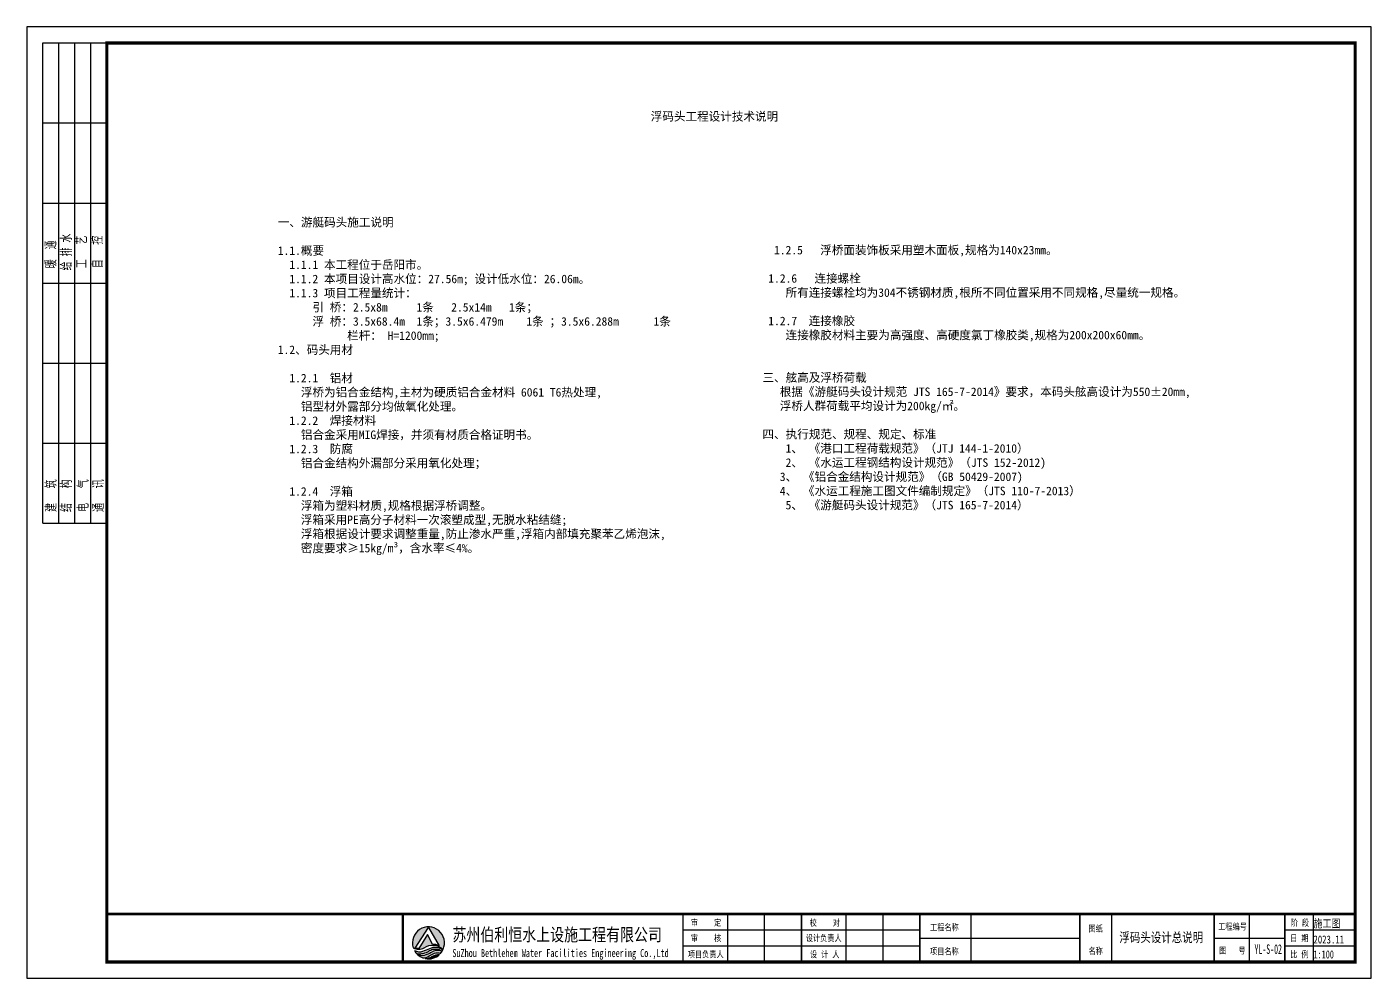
# Model space of a CAD drawing. Extents: x -259369 to -50372, y -155978 to 198088.
# Drawn here: x -179187 to -131704, y 164511 to 198088 of the extents above; entities that cross this region are included whole.
import ezdxf
from ezdxf.enums import TextEntityAlignment as Align

# ---------------------------------------------------------------- set-up
doc = ezdxf.new("R2010")
doc.units = 0
doc.header["$LTSCALE"] = 1000
doc.header["$MEASUREMENT"] = 0
doc.layers.add('文本', color=3, linetype='Continuous', lineweight=13)
doc.styles.add('-宋体', font='', dxfattribs={"width": 0.8})
doc.styles.add('_TCH_DIM', font='SIMPLEX.shx', dxfattribs={"bigfont": 'hztxt.shx'})
doc.styles.add('Arial', font='')
doc.styles.get("Standard").update_dxf_attribs({"font": 'gbenor.shx', "bigfont": 'gbcbig.shx'})
doc.styles.add('图框', font='')
doc.styles.add('宋体', font='')
doc.styles.add('黑体', font='simhei.ttf', dxfattribs={"width": 0.8})
doc.styles.get('-宋体').set_extended_font_data('SimSun')
doc.styles.get('Arial').set_extended_font_data('STXihei')
doc.styles.get('图框').set_extended_font_data('SimSun')
doc.styles.get('宋体').set_extended_font_data('SimSun')

# ---------------------------------------------------------------- blocks, each defined once
blk = doc.blocks.new('$TITLEBLK$00000187')
h = blk.add_hatch(color=140)
h.dxf.hatch_style = 1
h.paths.add_polyline_path([(-294.3, 4.5, 0.294083), (-290.89, 4.48, -0.363756), (-284.97, 3.96, 1.450144)])
h.paths.add_polyline_path([(-289.53, 10.8), (-286.23, 5.12, 0.101723), (-288.23, 5.58), (-289.84, 8.66), (-292.52, 4.26, -0.081837), (-293.64, 4.38)], flags=16)
h = blk.add_hatch(color=174)
h.paths.add_polyline_path([(-285.05, 3.78, 0.296692), (-289.05, 4.29, -0.04264), (-291.3, 3.4, -0.209747), (-293.92, 3.62, 0.179915), (-291.3, 1.33, 0.169783), (-289.28, 1.97, -0.05744), (-287.69, 2.74, -0.214092), (-285.77, 2.71, 0.064571)])
h.paths.add_polyline_path([(-288.71, 3.03, -0.084014), (-290.89, 2.08, -0.271733), (-292.96, 2.61, 0.071966), (-291.58, 2.64, 0.098278), (-289.75, 3.23, -0.072406), (-288.51, 3.9, -0.088156), (-286.96, 4.07, -0.181988), (-285.56, 3.48, 0.206106)], flags=16)
blk.add_hatch(color=174).paths.add_polyline_path([(-286.08, 2.39, 0.189728), (-288.25, 1.81, -0.126537), (-290.52, 1.1, 0.245013)])
for p, q in [((-196, 0), (-196, 15)), ((-184.5, 0), (-184.5, 15)), ((-159, 0), (-159, 15)), ((-147.5, 0), (-147.5, 15)), ((-120, 0), (-120, 15)), ((-76, 0), (-76, 15)), ((-33, 0), (-33, 15)), ((-13, 0), (-13, 15)), ((0, 0), (0, 15)), ((-136, 10), (-210, 10)), ((0, 10), (-22, 10)), ((-136, 5), (-210, 5)), ((-136, 7.5), (-86, 7.5)), ((-44, 7.5), (-22, 7.5)), ((0, 5), (-22, 5))]:
    blk.add_line(p, q)
for points, const_width in [([(-297.54, 0), (-297.54, 15), (0, 15)], 0.8), ([(-210, 0), (-210, 15)], 0.5), ([(-173, 0), (-173, 15)], 0.5), ([(-136, 0), (-136, 15)], 0.5), ([(-86, 0), (-86, 15)], 0.5), ([(-44, 0), (-44, 15)], 0.5), ([(-22, 0), (-22, 15)], 0.5)]:
    blk.add_lwpolyline(points, dxfattribs=dict(const_width=const_width))
for points in [[(-294.3, 4.5, 0.294083), (-290.89, 4.48, -0.363756), (-284.97, 3.96, 1.450144)], [(-293.64, 4.38), (-289.53, 10.8), (-286.23, 5.12, 0.101723), (-288.23, 5.58), (-289.84, 8.66), (-292.52, 4.26, -0.081837)]]:
    blk.add_lwpolyline(points, format="xyb", close=True)
for points in [[(-293.92, 3.62, 0.209747), (-291.3, 3.4, 0.04264), (-289.05, 4.29, -0.296692), (-285.05, 3.78)], [(-292.96, 2.61, 0.071966), (-291.58, 2.64, 0.098278), (-289.75, 3.23, -0.072406), (-288.51, 3.9, -0.088156), (-286.96, 4.07, -0.181988), (-285.56, 3.48, 0.206106), (-288.71, 3.03, -0.084014), (-290.89, 2.08, -0.271733), (-292.96, 2.61)], [(-291.3, 1.33, 0.169783), (-289.28, 1.97, -0.05744), (-287.69, 2.74, -0.214092), (-285.77, 2.71, -0.214092)], [(-290.52, 1.1, 0.126537), (-288.25, 1.81, -0.189728), (-286.08, 2.39, -0.189728)]]:
    blk.add_lwpolyline(points, format="xyb")
for start, end in [(208.4706, 249.2676), (258.5751, 313.6432), (318.8384, 333.6165)]:
    blk.add_arc((-289.53, 6), 5, start, end)
at = {"style": '图框'}
for s, height, width, p in [('审    定', 2, 0.8, (-207.53, 11.34)), ('校    对', 2, 0.8, (-170.43, 11.27)), ('阶 段', 2, 0.8, (-20.12, 11.27)), ('苏州伯利恒水上设施工程有限公司', 4, 0.8, (-282.06, 6.56)), ('审    核', 2, 0.8, (-207.55, 6.48)), ('设计负责人', 2, 0.8, (-171.62, 6.48)), ('工程名称', 2, 0.8, (-132.8, 9.86)), ('图纸', 2, 0.8, (-83.31, 9.46)), ('工程编号', 2, 0.8, (-42.79, 10.08)), ('日 期', 2, 0.8, (-20.31, 6.48)), ('SuZhou Bethlehem Water Facilities Engineering Co.,Ltd ', 2.5, 0.75, (-282.06, 1.57)), ('项目名称', 2, 0.8, (-132.8, 2.36)), ('名称', 2, 0.8, (-83.31, 2.46)), ('图   号', 2, 0.8, (-42.46, 2.6)), ('项目负责人', 2, 0.8, (-208.49, 1.42)), ('设 计 人', 2, 0.8, (-170.33, 1.42)), ('比 例', 2, 0.8, (-20.27, 1.42))]:
    blk.add_text(s, height=height, dxfattribs=dict(at, width=width)).set_placement(p)
for tag, p in [('审定人', (-193.68, 10.95)), ('校对', (-155.51, 10.92)), ('审核人', (-193.68, 6.03)), ('设计负责人', (-158.64, 6.23)), ('项目负责人', (-195.69, 1.11)), ('设计人', (-156.48, 1.18))]:
    blk.add_attdef(tag, p, '', height=3)
for tag, p, height, style, width in [('工程名称', (-115.66, 9.53), 3, '-宋体', 0.8), ('阶段', (-12.96, 10.81), 2.5, '黑体', 0.8), ('图名', (-73.67, 6.22), 3, '-宋体', 0.8), ('日期', (-12.96, 5.8), 2.5, '黑体', 0.8), ('项目名称', (-115.65, 1.97), 3, '-宋体', 0.8), ('图号', (-31.44, 2.55), 3, '_TCH_DIM', 0.7), ('比例', (-12.96, 1.14), 2.5, '黑体', 0.8)]:
    blk.add_attdef(tag, p, '', height=height, dxfattribs=dict(style=style, width=width))
blk = doc.blocks.new('$TITLEBLK$00000095')
for p, q in [((-150, 20), (-150, 0)), ((-150, 20), (0, 20)), ((-125, 20), (-125, 0)), ((-100, 20), (-100, 0)), ((-75, 20), (-75, 0)), ((-75, 20), (-75, 0)), ((-50, 20), (-50, 0)), ((-25, 20), (-25, 0)), ((0, 20), (0, 0)), ((-150, 15), (-75, 15)), ((-75, 15), (0, 15)), ((-150, 10), (-75, 10)), ((-75, 10), (0, 10)), ((-150, 5), (-75, 5)), ((-75, 5), (0, 5))]:
    blk.add_line(p, q)
at = {"width": 0.8}
for s, p in [('建   筑', (-146.45, 15.65)), ('暖  通', (-70.35, 15.73)), ('结   构', (-146.45, 10.91)), ('给 排 水', (-71.03, 10.9)), ('电   气', (-146.45, 5.65)), ('工   艺', (-70.35, 6.13)), ('通   讯', (-146.45, 0.88)), ('自   控', (-70.35, 1.24))]:
    blk.add_text(s, height=3.509, dxfattribs=at).set_placement(p)
blk = doc.blocks.new('rgthtyjyuk')
blk.add_lwpolyline([(0, 0), (420, 0), (420, 297), (0, 297)], close=True)
at = {"const_width": 1}
blk.add_lwpolyline([(25, 5), (415, 5), (415, 292), (25, 292)], close=True, dxfattribs=at)
at = {"const_width": 0.8}
blk.add_lwpolyline([(415, 20), (25, 20)], dxfattribs=at)
at = {"rotation": 90}
blk.add_blockref('$TITLEBLK$00000095', (25, 292), dxfattribs=at)

msp = doc.modelspace()

# ---------------------------------------------------------------- block references
at = {"xscale": 113.0564761106844, "yscale": 113.0564761106844, "zscale": 113.0564761106844}
msp.add_blockref('rgthtyjyuk', (-179187.36, 164510.71), dxfattribs=at)
ref = msp.add_blockref('$TITLEBLK$00000187', (-132268.92, 165075.99), dxfattribs=dict(xscale=113.0564761106844, yscale=113.0564761106844, zscale=113.0564761106844))
ref.add_attrib('图名', '浮码头设计总说明', (-140597.47, 165779.76), dxfattribs={"color": 3, "height": 339.169, "style": '-宋体', "width": 0.8})
ref.add_attrib('图号', 'YL-S-02', (-135823.06, 165363.93), dxfattribs={"color": 3, "height": 339.169, "style": '黑体', "width": 0.5})
ref.add_attrib('日期', '2023.11', (-133738.65, 165732.14), dxfattribs={"color": 3, "height": 282.641, "style": '黑体', "width": 0.8})
ref.add_attrib('阶段', '施工图', (-133738.65, 166298.29), dxfattribs={"color": 3, "height": 282.641, "style": '黑体', "width": 0.8})
ref.add_attrib('比例', '1:100', (-133738.65, 165205.4), dxfattribs={"color": 3, "height": 282.641, "style": '黑体', "width": 0.75})

# ---------------------------------------------------------------- texts
at = {"layer": '文本', "style": '宋体'}
msp.add_text('浮码头工程设计技术说明', height=300, dxfattribs=at).set_placement((-154899.09, 194935.69), align=Align.MIDDLE)
at = {"layer": '文本', "color": 0, "linetype": 'Continuous', "char_height": 300, "attachment_point": 1, "style": 'Arial'}
for s, insert, width in [('{\\fSimSun|b0|i0|c134|p2;一、游艇码头施工说明\\P\\P}1.1.{\\fSimSun|b0|i0|c134|p2;概要\\P  }1.1.1 {\\fSimSun|b0|i0|c134|p2;本工程位于岳阳市。\\P  }1.1.2 {\\fSimSun|b0|i0|c134|p2;本项目设计高水位：}27.56m; {\\fSimSun|b0|i0|c134|p2;设计低水位：}26.06m{\\fSimSun|b0|i0|c134|p2;。\\P  }1.1.3 {\\fSimSun|b0|i0|c134|p2;项目工程量统计：\\P      引 桥：}2.5x8m     1{\\fSimSun|b0|i0|c134|p2;条   2.5x14m   1条；  \\P      浮 桥：}3.5x68.4m  1{\\fSimSun|b0|i0|c134|p2;条；}3.5x6.479m    1{\\fSimSun|b0|i0|c134|p2;条 ；}3.5x6.288m      1{\\fSimSun|b0|i0|c134|p2;条 \\P            栏杆： H=1200mm; \\P}1.2{\\fSimSun|b0|i0|c134|p2;、码头用材\\P\\P  }1.2.1  {\\fSimSun|b0|i0|c134|p2;铝材\\P    浮桥为铝合金结构},{\\fSimSun|b0|i0|c134|p2;主材为硬质铝合金材料 }6061 T6{\\fSimSun|b0|i0|c134|p2;热处理},\\P    {\\fSimSun|b0|i0|c134|p2;铝型材外露部分均做氧化处理。\\P  }1.2.2  {\\fSimSun|b0|i0|c134|p2;焊接材料\\P    铝合金采用}MIG{\\fSimSun|b0|i0|c134|p2;焊接，并须有材质合格证明书。\\P  }1.2.3  {\\fSimSun|b0|i0|c134|p2;防腐\\P    铝合金结构外漏部分采用氧化处理；\\P\\P  }1.2.4  {\\fSimSun|b0|i0|c134|p2;浮箱\\P    浮箱为塑料材质},{\\fSimSun|b0|i0|c134|p2;规格根据浮桥调整。\\P    浮箱采用}PE{\\fSimSun|b0|i0|c134|p2;高分子材料一次滚塑成型},{\\fSimSun|b0|i0|c134|p2;无脱水粘结缝};\\P    {\\fSimSun|b0|i0|c134|p2;浮箱根据设计要求调整重量},{\\fSimSun|b0|i0|c134|p2;防止渗水严重},{\\fSimSun|b0|i0|c134|p2;浮箱内部填充聚苯乙烯泡沫},\\P    {\\fSimSun|b0|i0|c134|p2;密度要求≥}15kg/m{\\fSimSun|b0|i0|c134|p2;³，含水率}≤4%{\\fSimSun|b0|i0|c134|p2;。\\P    }', (-170324.99, 191341.96), 15738.43), ('  1.2.5   {\\fSimSun|b0|i0|c134|p2;浮桥面装饰板采用塑木面板},{\\fSimSun|b0|i0|c134|p2;规格为140x}23mm{\\fSimSun|b0|i0|c134|p2;。 \\P\\P }1.2.6   {\\fSimSun|b0|i0|c134|p2;连接螺栓\\P    所有连接螺栓均为}304{\\fSimSun|b0|i0|c134|p2;不锈钢材质},{\\fSimSun|b0|i0|c134|p2;根所不同位置采用不同规格},{\\fSimSun|b0|i0|c134|p2;尽量统一规格。 \\P\\P }1.2.7  {\\fSimSun|b0|i0|c134|p2;连接橡胶\\P    连接橡胶材料主要为高强度、高硬度氯丁橡胶类},{\\fSimSun|b0|i0|c134|p2;规格为}200x200x60mm{\\fSimSun|b0|i0|c134|p2;。\\P\\P\\P三、舷高及浮桥荷载\\P   根据《游艇码头设计规范 }JTS 165-7-2014{\\fSimSun|b0|i0|c134|p2;》要求，本码头舷高设计为}550%%P20mm,\\P   {\\fSimSun|b0|i0|c134|p2;浮桥人群荷载平均设计为}200kg/{\\fSimSun|b0|i0|c129|p2;㎡\\fSimSun|b0|i0|c134|p2;。\\P\\P四、执行规范、规程、规定、标准\\P    }1{\\fSimSun|b0|i0|c134|p2;、 《港口工程荷载规范》（}JTJ 144-1-2010{\\fSimSun|b0|i0|c134|p2;）\\P    }2{\\fSimSun|b0|i0|c134|p2;、 《水运工程钢结构设计规范》（}JTS 152-2012)\\P   3{\\fSimSun|b0|i0|c134|p2;、 《铝合金结构设计规范》（}GB 50429-2007)\\P   4{\\fSimSun|b0|i0|c134|p2;、 《水运工程施工图文件编制规定》（}JTS 110-7-2013{\\fSimSun|b0|i0|c134|p2;）\\P    }5{\\fSimSun|b0|i0|c134|p2;、 《游艇码头设计规范》（}JTS 165-7-2014{\\fSimSun|b0|i0|c134|p2;）}', (-153203.52, 190359.99), 16222.7694)]:
    msp.add_mtext(s, dxfattribs=dict(at, insert=insert, width=width))

doc.saveas('drawing.dxf')
